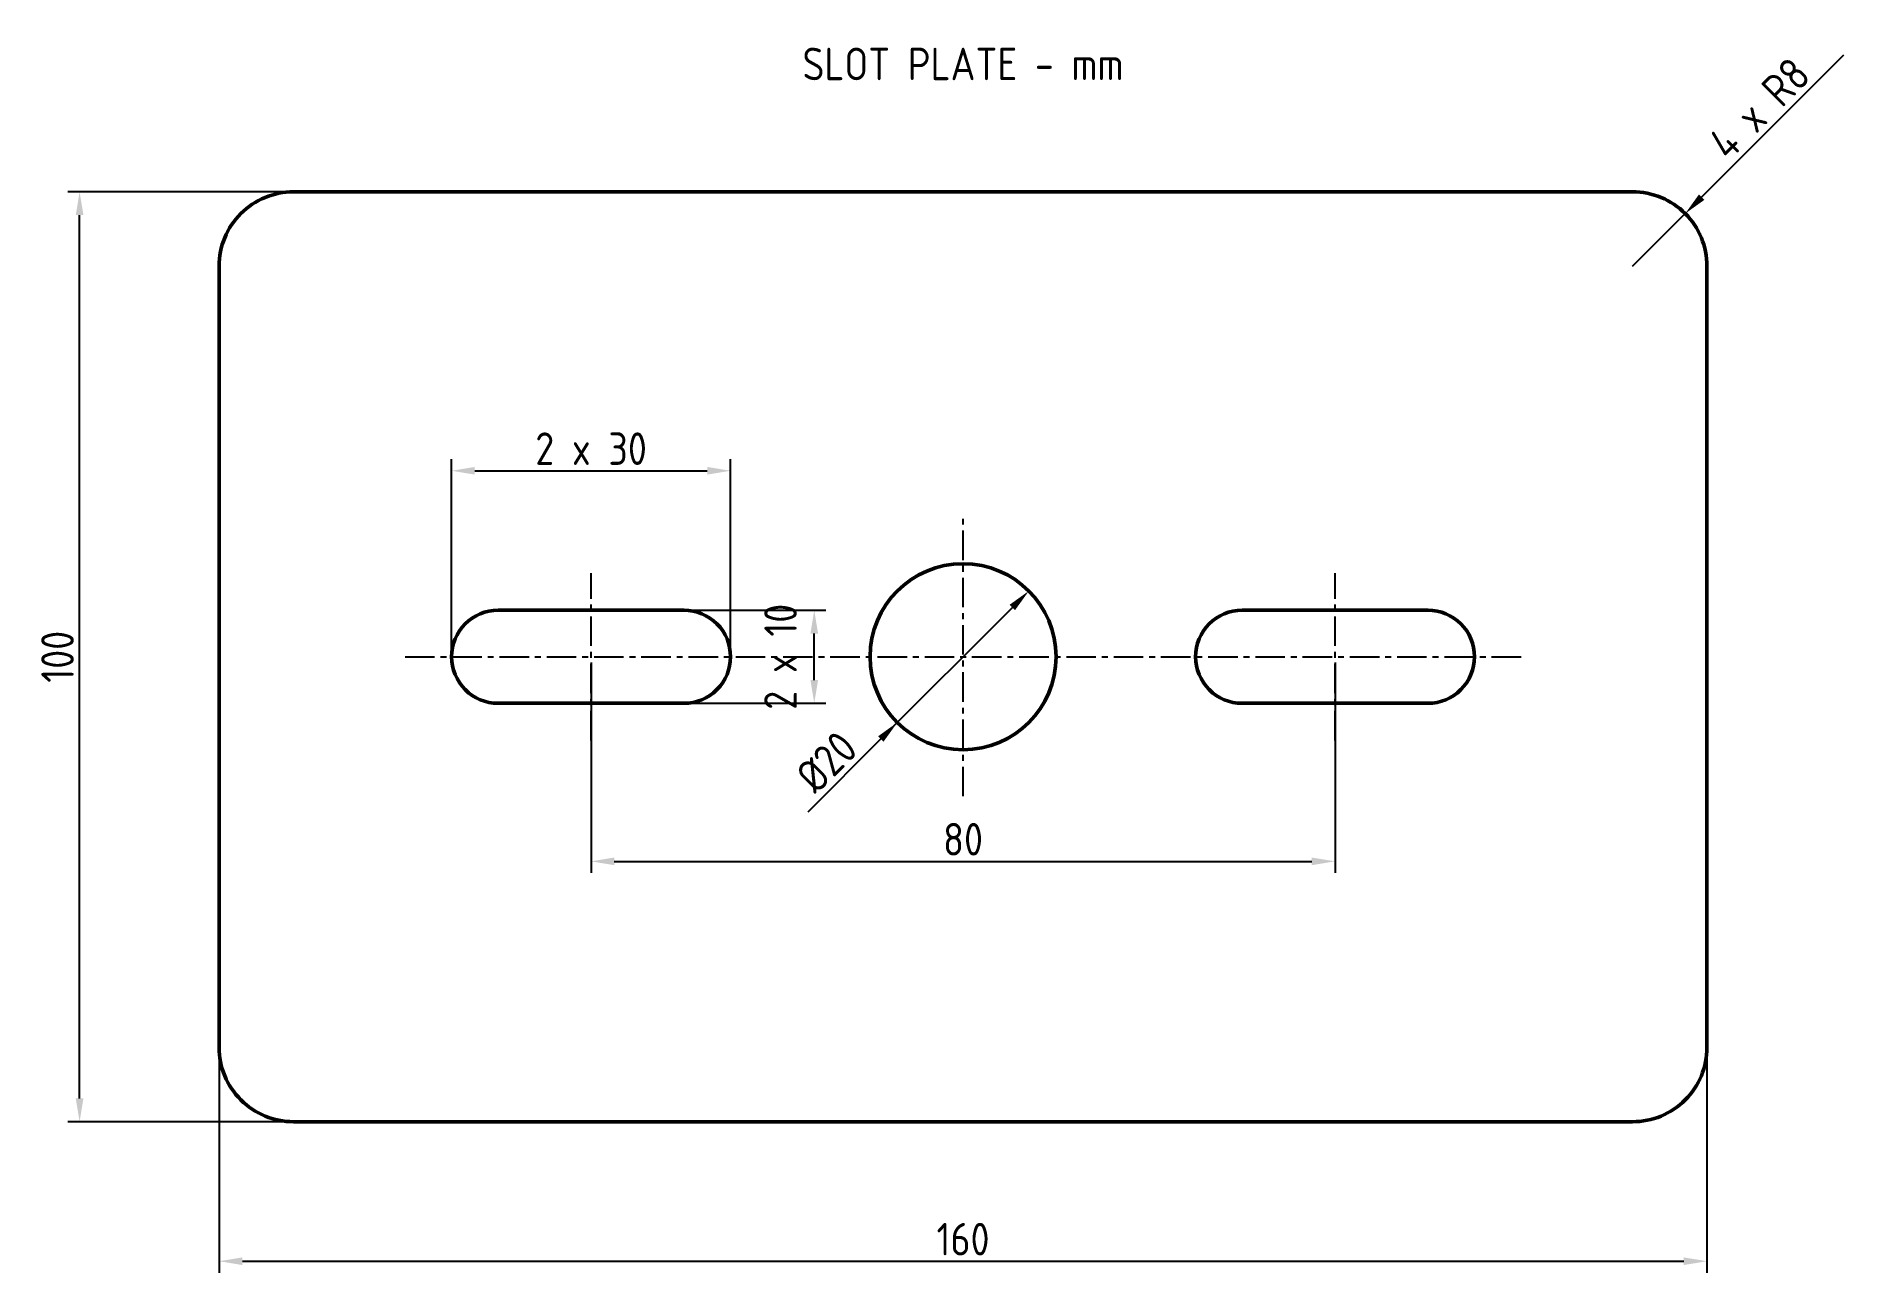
# Model space of a CAD drawing. Header units: millimetres. Extents: x -20 to 175, y -16 to 117.
import ezdxf
from ezdxf.enums import TextEntityAlignment as Align

# ---------------------------------------------------------------- set-up
doc = ezdxf.new("R2010")
doc.units = ezdxf.units.MM
doc.linetypes.add('CENTER', pattern=[5.08, 3.175, -0.635, 0.635, -0.635])
for name, color, linetype, lineweight in [('CENTER', 1, 'CENTER', 25), ('DIM', 3, 'Continuous', 18), ('HOLES', 7, 'Continuous', 50), ('OUTLINE', 7, 'Continuous', 50), ('SLOT_LEFT', 7, 'Continuous', 50), ('SLOT_RIGHT', 7, 'Continuous', 50), ('TEXT', 7, 'Continuous', 25)]:
    doc.layers.add(name, color=color, linetype=linetype, lineweight=lineweight)
doc.styles.get("Standard").update_dxf_attribs({"font": 'gbenor.shx', "bigfont": 'gbcbig.shx'})
doc.dimstyles.new('AGENTCAD', dxfattribs={"dimtxt": 3.5, "dimasz": 2.5, "dimexe": 1.25, "dimexo": 0.625, "dimtad": 1, "dimdsep": 46, "dimtxsty": 'Standard', "dimcen": 2.5, "dimazin": 3, "dimtfac": 1, "dimtmove": 0, "dimatfit": 3})

msp = doc.modelspace()

# ---------------------------------------------------------------- linework, layer by layer
at = {"layer": 'CENTER', "linetype": 'CENTER'}
for p, q in [((80, 35), (80, 65)), ((40, 41), (40, 59)), ((120, 41), (120, 59)), ((20, 50), (140, 50))]:
    msp.add_line(p, q, dxfattribs=at)
at = {"layer": 'HOLES'}
msp.add_circle((80, 50), 10, dxfattribs=at)
at = {"layer": 'OUTLINE'}
msp.add_lwpolyline([(8, 0), (152, 0, 0.4142136), (160, 8), (160, 92, 0.4142136), (152, 100), (8, 100, 0.4142136), (0, 92), (0, 8, 0.4142136)], format="xyb", close=True, dxfattribs=at)
at = {"layer": 'SLOT_LEFT'}
msp.add_lwpolyline([(30, 45), (50, 45, 0.4142136), (55, 50, 0.4142136), (50, 55), (30, 55, 0.4142136), (25, 50, 0.4142136)], format="xyb", close=True, dxfattribs=at)
at = {"layer": 'SLOT_RIGHT'}
msp.add_lwpolyline([(110, 45), (130, 45, 0.4142136), (135, 50, 0.4142136), (130, 55), (110, 55, 0.4142136), (105, 50, 0.4142136)], format="xyb", close=True, dxfattribs=at)

# ---------------------------------------------------------------- texts
at = {"layer": 'TEXT'}
msp.add_text('SLOT PLATE - mm', height=3.5, dxfattribs=at).set_placement((80, 112), align=Align.CENTER)

# ---------------------------------------------------------------- dimensions: what is measured, and where the dimension line sits
at = {"layer": 'DIM'}
msp.add_radius_dim(center=(152, 92), mpoint=(157.657, 97.657), text='4 x <>', dimstyle='AGENTCAD', dxfattribs=at).render()
msp.add_linear_dim(base=(-15, 0), p1=(8, 0), p2=(8, 100), angle=90, dimstyle='AGENTCAD', dxfattribs=at).render()
msp.add_linear_dim(base=(25, 70), p1=(25, 50), p2=(55, 50), text='2 x <>', dimstyle='AGENTCAD', dxfattribs=at).render()
msp.add_diameter_dim_2p(p1=(87.071, 57.071), p2=(72.929, 42.929), dimstyle='AGENTCAD', dxfattribs=at).render()
msp.add_linear_dim(base=(64, 45), p1=(40, 45), p2=(40, 55), angle=90, text='2 x <>', dimstyle='AGENTCAD', dxfattribs=at).render()
for base, p1, p2 in [((40, 28), (40, 50), (120, 50)), ((0, -15), (0, 8), (160, 8))]:
    msp.add_linear_dim(base=base, p1=p1, p2=p2, dimstyle='AGENTCAD', dxfattribs=at).render()

doc.saveas('drawing.dxf')
